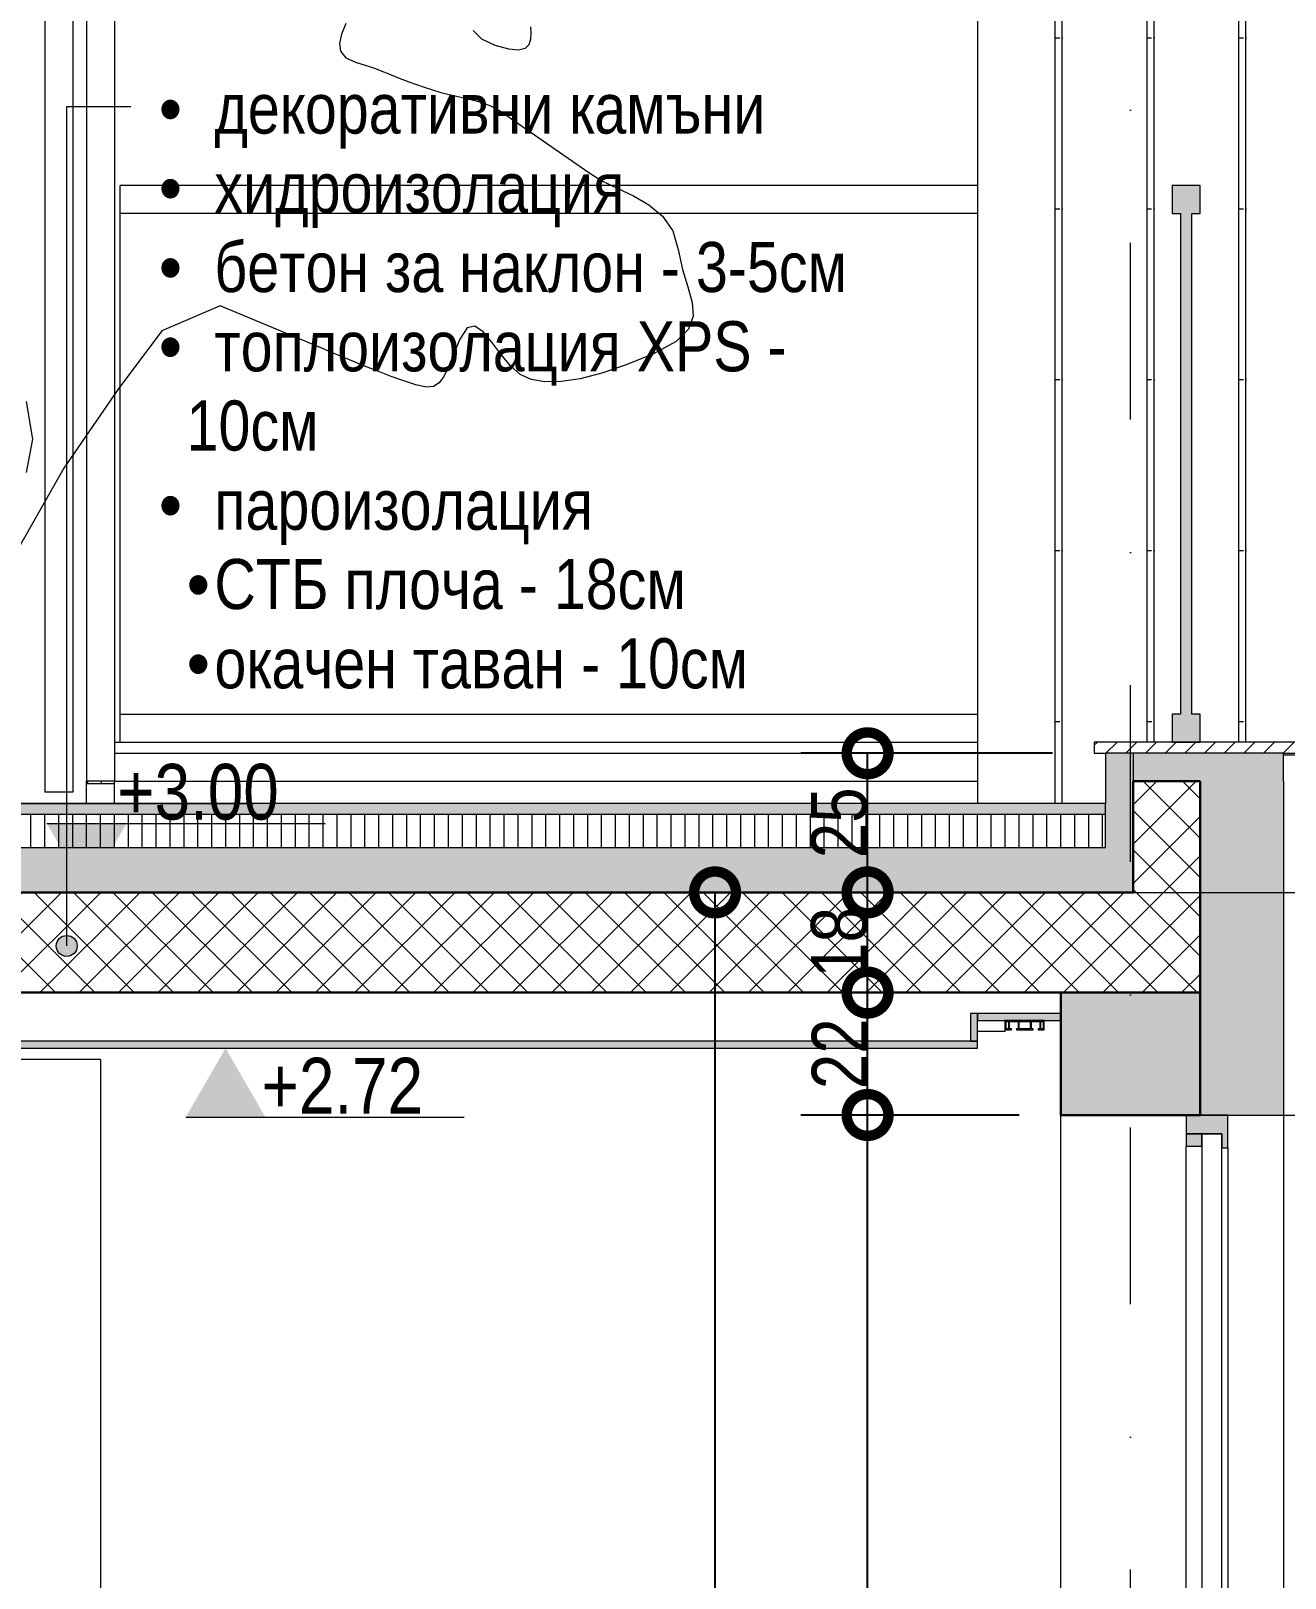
# Model space of a CAD drawing. Header units: centimetres. Extents: x 0 to 25250, y 0 to 2250.
# Drawn here: x 19073.3 to 19298.6, y 1567.2 to 1845.2 of the extents above; entities that cross this region are included whole.
import ezdxf

# ---------------------------------------------------------------- set-up
doc = ezdxf.new("R2010")
doc.units = ezdxf.units.CM
doc.linetypes.add('23-View-1$0$Dash', pattern=[31.75, 15.875, -15.875])
doc.linetypes.add('23-View-1$0$Dash dot', pattern=[79.375, 31.75, -23.8125, 0, -23.8125])
for name, color, linetype, lineweight in [('A-ANNO-DIMS', 7, 'Continuous', 9), ('A-ANNO-NOTE', 7, 'Continuous', 9), ('A-CLNG', 7, 'Continuous', 15), ('A-CLNG-PATT', 7, 'Continuous', 15), ('A-DETL', 7, 'Continuous', 9), ('A-DETL-GENF', 7, 'Continuous', 9), ('A-DETL-MBND', 7, 'Continuous', 9), ('A-FLOR', 7, 'Continuous', 9), ('A-FLOR-FNSH', 7, 'Continuous', 9), ('A-FLOR-HRAL', 7, 'Continuous', 9), ('A-FLOR-LEVL', 7, 'Continuous', 9), ('A-FLOR-MCUT', 7, 'Continuous', 9), ('A-FLOR-PATT', 7, 'Continuous', 9), ('A-GENM', 7, 'Continuous', 9), ('A-GLAZ', 7, 'Continuous', 5), ('A-GLAZ-CWMG', 7, 'Continuous', 9), ('A-WALL', 7, 'Continuous', 9), ('A-WALL-IDEN', 7, 'Continuous', 9), ('A-WALL-PATT', 7, 'Continuous', 9), ('E-ELEC-EQPM', 7, 'Continuous', 9), ('E-LITE-EQPM', 7, 'Continuous', 9), ('G-ANNO-DIMS', 7, 'Continuous', 9), ('G-ANNO-TEXT', 7, 'Continuous', 9), ('L-PLNT', 7, 'Continuous', 15), ('P-PIPE', 7, 'Continuous', 9), ('S-BEAM', 7, 'Continuous', 9), ('S-GRID', 7, 'Continuous', 9)]:
    doc.layers.add(name, color=color, linetype=linetype, lineweight=lineweight)
doc.styles.add('23-View-1$0$Arial Narrow_1', font='ARIALN.TTF', dxfattribs={"height": 10})
doc.styles.add('23-View-1$0$Arial Narrow_2', font='ARIALN.TTF', dxfattribs={"height": 9})
doc.dimstyles.new('23-View-1$0$TEC_DIM', dxfattribs={"dimscale": 30.48, "dimtxt": 10.23431, "dimasz": 0.492126, "dimexe": 0.393701, "dimexo": 0.246063, "dimgap": 0, "dimtad": 1, "dimdec": 0, "dimzin": 0, "dimdsep": 46, "dimtxsty": '23-View-1$0$Arial Narrow_1', "dimblk1": '23-View-1$0$_DotSmall', "dimblk2": '23-View-1$0$_DotSmall', "dimsah": 1, "dimcen": 0.09, "dimazin": 0, "dimtfac": 1, "dimtdec": 4, "dimtix": 1, "dimtmove": 0, "dimatfit": 3, "dimfxl": 1, "dimtvp": 1, "dimtolj": 1, "dimtzin": 0, "dimarcsym": 2})
pattern_1 = [(45, (18835.914, 1723.288), (-3.535534, 3.535534), []), (135, (18835.914, 1723.288), (-3.535534, -3.535534), [])]

# ---------------------------------------------------------------- blocks, each defined once
blk = doc.blocks.new('Railing - Railing-1761564-Б-Б')
at = {"layer": 'A-FLOR-HRAL', "true_color": 0xc0c0c0}
blk.add_hatch(color=9, dxfattribs=at).paths.add_polyline_path([(-221.59, 327), (-221.59, 332), (-223.09, 332), (-223.09, 422), (-221.59, 422), (-221.59, 427), (-226.59, 427), (-226.59, 422), (-225.09, 422), (-225.09, 332), (-226.59, 332), (-226.59, 327), (-222.96, 327)])
at = {"layer": 'A-FLOR-HRAL'}
for p, q in [((-221.59, 427), (-226.59, 427)), ((-226.59, 427), (-226.59, 422)), ((-221.59, 422), (-221.59, 427)), ((-226.59, 422), (-225.09, 422)), ((-225.09, 422), (-225.09, 332)), ((-223.09, 332), (-223.09, 422)), ((-223.09, 422), (-221.59, 422)), ((-225.09, 332), (-226.59, 332)), ((-226.59, 332), (-226.59, 327)), ((-221.59, 332), (-223.09, 332)), ((-221.59, 327), (-221.59, 332)), ((-226.59, 327), (-221.59, 327))]:
    blk.add_line(p, q, dxfattribs=at)
blk = doc.blocks.new('Railing - Railing-1762037-Б-Б')
at = {"layer": 'A-FLOR-HRAL', "color": 252, "true_color": 0x838383}
for p, q in [((-415.59, 422), (-415.59, 427)), ((-329.4, 427), (-415.59, 427)), ((-327.23, 427), (-329.34, 427)), ((-318.71, 422), (-415.59, 422)), ((-415.59, 390.9), (-415.59, 422))]:
    blk.add_line(p, q, dxfattribs=at)
at = {"layer": 'A-FLOR-HRAL'}
for p, q in [((-261.59, 427), (-327.23, 427)), ((-261.59, 422), (-318.71, 422)), ((-415.59, 332), (-415.59, 390.9)), ((-415.59, 327), (-415.59, 332)), ((-415.59, 332), (-261.59, 332))]:
    blk.add_line(p, q, dxfattribs=at)
blk = doc.blocks.new('Rectangular Mullion - TEC_LAMEL-2372253-Б-Б')
at = {"layer": 'A-GLAZ-CWMG', "color": 254, "true_color": 0xd5d5d5}
for p, q in [((-424.09, 551.47), (-424.09, 378.52)), ((-429.09, 540.26), (-429.09, 370.19))]:
    blk.add_line(p, q, dxfattribs=at)
at = {"layer": 'A-GLAZ-CWMG', "color": 253, "true_color": 0xaaaaaa}
for p, q in [((-424.09, 378.52), (-424.09, 318)), ((-429.09, 370.19), (-429.09, 318)), ((-424.09, 318), (-429.09, 318))]:
    blk.add_line(p, q, dxfattribs=at)
blk = doc.blocks.new('Planting_RPC_Tree_Deciduous - Blue_Berry_Elder-4_5_Meters-1824323-Б-Б')
at = {"layer": 'L-PLNT', "color": 253, "true_color": 0xaaaaaa}
for p, q in [((-375.05, 456.14), (-375.81, 454.25)), ((-375.81, 454.25), (-376.16, 452.57)), ((-350.59, 453.35), (-352.16, 454.88)), ((-348.22, 452.17), (-350.59, 453.35)), ((-341.87, 453.24), (-342.17, 452.32)), ((-341.8, 454.34), (-341.87, 453.24)), ((-341.86, 455.53), (-341.8, 454.34)), ((-376.16, 452.57), (-375.96, 451.14)), ((-375.96, 451.14), (-375.05, 449.99)), ((-345.74, 451.5), (-348.22, 452.17)), ((-343.99, 451.36), (-345.74, 451.5)), ((-342.84, 451.66), (-343.99, 451.36)), ((-342.17, 452.32), (-342.84, 451.66)), ((-375.05, 449.99), (-373.29, 449.17)), ((-373.29, 449.17), (-371.35, 448.59)), ((-371.35, 448.59), (-369.86, 448.09)), ((-369.86, 448.09), (-368.59, 447.6)), ((-368.59, 447.6), (-367.29, 447.08)), ((-367.29, 447.08), (-365.75, 446.46)), ((-365.75, 446.46), (-363.71, 445.68)), ((-363.71, 445.68), (-360.94, 444.68)), ((-360.94, 444.68), (-357.99, 443.76)), ((-357.99, 443.76), (-355.46, 443.14)), ((-355.46, 443.14), (-353.24, 442.64)), ((-353.24, 442.64), (-351.19, 442.11)), ((-351.19, 442.11), (-349.19, 441.39)), ((-349.19, 441.39), (-347.12, 440.31)), ((-347.12, 440.31), (-344.86, 438.7)), ((-344.86, 438.7), (-331.39, 429.35)), ((-331.39, 429.35), (-329.03, 427.87)), ((-329.03, 427.87), (-326.27, 426.54)), ((-326.27, 426.54), (-323.37, 425.15)), ((-323.37, 425.15), (-320.58, 423.54)), ((-320.58, 423.54), (-318.13, 421.52)), ((-318.13, 421.52), (-316.29, 418.9)), ((-316.29, 418.9), (-315.31, 415.51)), ((-315.31, 415.51), (-314.57, 411.92)), ((-314.57, 411.92), (-313.61, 408.79)), ((-313.61, 408.79), (-312.83, 406.02)), ((-312.83, 406.02), (-312.65, 403.53)), ((-397.6, 405.41), (-408.08, 400.92)), ((-379.65, 397.92), (-397.6, 405.41)), ((-312.65, 403.53), (-313.47, 401.23)), ((-408.08, 400.92), (-415.93, 390.44)), ((-353.26, 401.44), (-354.58, 399.42)), ((-351.84, 401.73), (-353.26, 401.44)), ((-350.35, 400.73), (-351.84, 401.73)), ((-348.79, 398.9), (-350.35, 400.73)), ((-313.47, 401.23), (-315.72, 399.02)), ((-377.01, 396.8), (-379.65, 397.92)), ((-354.58, 399.42), (-355.71, 396.65)), ((-347.16, 396.71), (-348.79, 398.9)), ((-315.72, 399.02), (-319.79, 396.8)), ((-374.39, 395.71), (-377.01, 396.8)), ((-371.81, 394.65), (-374.39, 395.71)), ((-355.71, 396.65), (-356.6, 394.42)), ((-345.47, 394.61), (-347.16, 396.71)), ((-324.67, 394.81), (-329.06, 393.31)), ((-319.79, 396.8), (-324.67, 394.81)), ((-369.31, 393.64), (-371.81, 394.65)), ((-366.9, 392.72), (-369.31, 393.64)), ((-364.6, 391.9), (-366.9, 392.72)), ((-357.4, 392.73), (-358.25, 391.56)), ((-356.6, 394.42), (-357.4, 392.73)), ((-343.74, 393.06), (-345.47, 394.61)), ((-341.74, 392.17), (-343.74, 393.06)), ((-339.28, 391.74), (-341.74, 392.17)), ((-332.95, 392.31), (-336.35, 391.78)), ((-329.06, 393.31), (-332.95, 392.31)), ((-415.93, 390.44), (-425.66, 376.23)), ((-362.44, 391.19), (-364.6, 391.9)), ((-360.63, 390.8), (-362.44, 391.19)), ((-359.28, 390.92), (-360.63, 390.8)), ((-358.25, 391.56), (-359.28, 390.92)), ((-336.35, 391.78), (-339.28, 391.74)), ((-431.27, 381.46), (-432.39, 388.2)), ((-432.39, 375.48), (-431.27, 381.46)), ((-425.66, 376.23), (-435.01, 359.77)), ((-439.09, 316), (-426.15, 316)), ((-426.15, 316), (-414.26, 316)), ((-414.26, 316), (-403.78, 316)), ((-403.78, 316), (-395.03, 316)), ((-395.03, 316), (-391.51, 316))]:
    blk.add_line(p, q, dxfattribs=at)
blk = doc.blocks.new('SINGLE - F - 145x252-2508675-Б-Б')
at = {"layer": 'A-GLAZ', "true_color": 0xc0c0c0}
h = blk.add_hatch(color=9, dxfattribs=at)
h.paths.add_polyline_path([(-224.09, 8), (-216.59, 8), (-216.59, 13.9), (-217.69, 13.9), (-217.69, 11.4), (-224.09, 11.4)])
h.paths.add_polyline_path([(-217.69, 254.1), (-216.59, 254.1), (-216.59, 260), (-224.09, 260), (-224.09, 256.6), (-217.69, 256.6)])
h = blk.add_hatch(color=9, dxfattribs=at)
h.paths.add_polyline_path([(-224.09, 11.4), (-221.29, 11.4), (-221.29, 13.6), (-224.09, 13.6)])
h.paths.add_polyline_path([(-221.29, 254.4), (-221.29, 256.6), (-224.09, 256.6), (-224.09, 254.4)])
at = {"layer": 'A-GLAZ'}
for p, q in [((-224.09, 260), (-224.09, 256.6)), ((-216.59, 260), (-224.09, 260)), ((-216.59, 254.1), (-216.59, 260)), ((-224.09, 256.6), (-224.09, 254.4)), ((-221.29, 256.6), (-224.09, 256.6)), ((-224.09, 256.6), (-217.69, 256.6)), ((-217.69, 256.6), (-221.29, 256.6)), ((-221.29, 256.6), (-221.29, 11.4)), ((-221.29, 254.4), (-221.29, 256.6)), ((-217.69, 11.4), (-217.69, 256.6)), ((-217.69, 256.6), (-217.69, 254.1)), ((-224.09, 254.4), (-221.29, 254.4)), ((-224.09, 13.6), (-224.09, 254.4)), ((-217.69, 254.1), (-216.59, 254.1)), ((-216.59, 254.1), (-216.59, 13.9)), ((-224.09, 13.6), (-224.09, 11.4)), ((-221.29, 13.6), (-224.09, 13.6)), ((-224.09, 11.4), (-221.29, 11.4)), ((-224.09, 11.4), (-224.09, 8)), ((-217.69, 11.4), (-224.09, 11.4)), ((-221.29, 11.4), (-221.29, 13.6)), ((-221.29, 11.4), (-217.69, 11.4)), ((-216.59, 13.9), (-217.69, 13.9)), ((-217.69, 13.9), (-217.69, 11.4)), ((-216.59, 8), (-216.59, 13.9)), ((-224.09, 8), (-216.59, 8))]:
    blk.add_line(p, q, dxfattribs=at)
blk = doc.blocks.new('Fireplace - Type 1-2346596-Б-Б')
at = {"layer": 'E-ELEC-EQPM', "color": 254, "true_color": 0xcccccc}
for p, q in [((-549.09, 270), (-549.09, 91.71)), ((-419.09, 270), (-549.09, 270)), ((-419.09, 270), (-419.09, 91.71)), ((-419.09, 91.71), (-549.09, 91.71)), ((-549.09, 91.68), (-419.09, 91.68)), ((-549.09, 89.72), (-549.09, 91.68)), ((-419.09, 89.72), (-549.09, 89.72)), ((-534.62, 89.72), (-534.62, 77.49)), ((-534.62, 89.72), (-534.62, 77.49)), ((-534.57, 89.72), (-534.57, 77.48)), ((-534.55, 89.72), (-534.55, 77.48)), ((-534.55, 89.72), (-534.55, 77.48)), ((-534.54, 77.48), (-534.54, 89.68)), ((-534.54, 89.68), (-534.54, 89.02)), ((-534.54, 89.02), (-534.54, 89.68)), ((-534.54, 77.48), (-534.54, 89.02)), ((-534.54, 89.02), (-534.49, 89.02)), ((-534.49, 89.02), (-534.54, 89.02)), ((-534.52, 77.48), (-534.52, 89.72)), ((-534.52, 77.48), (-534.52, 89.72)), ((-534.49, 89.67), (-534.48, 89.71)), ((-534.48, 89.71), (-534.49, 89.67)), ((-534.49, 77.48), (-534.49, 89.67)), ((-534.49, 89.02), (-534.49, 89.67)), ((-534.49, 89.67), (-534.49, 89.02)), ((-534.49, 77.48), (-534.49, 89.02)), ((-534.48, 89.71), (-534.44, 89.73)), ((-534.44, 89.73), (-534.48, 89.71)), ((-534.48, 77.47), (-534.48, 89.71)), ((-534.45, 89.72), (-534.45, 77.47)), ((-534.45, 89.72), (-534.45, 77.47)), ((-534.45, 77.47), (-534.45, 89.72)), ((-534.44, 77.47), (-534.44, 89.72)), ((-534.12, 77.44), (-534.12, 89.72)), ((-534.1, 89.72), (-534.1, 89.12)), ((-534.1, 89.12), (-534.1, 89.72)), ((-434.44, 89.12), (-534.1, 89.12)), ((-434.44, 89.12), (-534.1, 89.12)), ((-534.04, 77.43), (-534.05, 89.72)), ((-534.05, 89.72), (-534.04, 77.43)), ((-434.94, 75.97), (-434.94, 89.72)), ((-434.58, 89.72), (-434.58, 76.02)), ((-434.58, 76.02), (-434.58, 89.72)), ((-434.54, 76.03), (-434.54, 89.72)), ((-434.51, 76.03), (-434.51, 89.72)), ((-434.51, 89.72), (-434.51, 76.03)), ((-434.44, 89.72), (-434.44, 89.12)), ((-434.44, 89.12), (-434.44, 89.72)), ((-434.19, 89.73), (-434.15, 89.71)), ((-434.15, 89.71), (-434.19, 89.73)), ((-434.19, 89.72), (-434.19, 76.08)), ((-434.18, 76.08), (-434.18, 89.72)), ((-434.18, 76.08), (-434.18, 89.72)), ((-434.18, 89.72), (-434.18, 76.08)), ((-434.15, 89.71), (-434.15, 76.08)), ((-434.15, 89.71), (-434.14, 89.67)), ((-434.14, 89.67), (-434.15, 89.71)), ((-434.14, 89.67), (-434.14, 76.09)), ((-434.14, 89.67), (-434.14, 89.02)), ((-434.14, 89.02), (-434.14, 89.67)), ((-434.14, 89.02), (-434.14, 76.09)), ((-434.14, 89.02), (-434.09, 89.02)), ((-434.09, 89.02), (-434.14, 89.02)), ((-434.11, 89.72), (-434.11, 76.09)), ((-434.11, 89.72), (-434.11, 76.09)), ((-434.09, 89.68), (-434.09, 76.09)), ((-434.09, 89.02), (-434.09, 89.68)), ((-434.09, 89.68), (-434.09, 89.02)), ((-434.09, 89.02), (-434.09, 76.09)), ((-434.08, 76.09), (-434.08, 89.72)), ((-434.08, 76.09), (-434.08, 89.72)), ((-434.06, 76.1), (-434.06, 89.72)), ((-434.01, 76.1), (-434.01, 89.72)), ((-434.01, 76.1), (-434.01, 89.72)), ((-419.09, 89.72), (-419.09, 91.68)), ((-497.67, 54.19), (-497.67, 54.99)), ((-497.67, 54.99), (-477.67, 54.99)), ((-497.67, 54.99), (-497.67, 54.49)), ((-496.17, 54.99), (-497.67, 54.99)), ((-497.67, 54.99), (-497.67, 54.99)), ((-497.67, 54.49), (-497.67, 54.19)), ((-477.67, 54.49), (-497.67, 54.49)), ((-497.67, 54.49), (-496.17, 54.49)), ((-497.67, 54.49), (-497.67, 54.49)), ((-497.67, 52.19), (-497.67, 54.19)), ((-497.67, 54.19), (-477.67, 54.19)), ((-497.67, 54.19), (-477.67, 54.19)), ((-497.67, 52.19), (-497.67, 54.19)), ((-496.97, 54.99), (-496.17, 54.99)), ((-496.97, 54.49), (-496.97, 54.99)), ((-496.97, 54.99), (-478.37, 54.99)), ((-496.97, 54.99), (-496.97, 54.99)), ((-496.97, 54.49), (-496.97, 54.99)), ((-496.17, 54.49), (-496.97, 54.49)), ((-496.97, 54.49), (-496.97, 54.49)), ((-478.37, 54.49), (-496.97, 54.49)), ((-479.17, 54.99), (-496.17, 54.99)), ((-496.17, 54.99), (-496.17, 54.49)), ((-496.17, 54.99), (-496.17, 54.49)), ((-496.17, 54.99), (-479.17, 54.99)), ((-496.17, 54.49), (-479.17, 54.49)), ((-479.17, 54.49), (-496.17, 54.49)), ((-479.17, 54.99), (-479.17, 54.49)), ((-477.67, 54.99), (-479.17, 54.99)), ((-479.17, 54.99), (-478.37, 54.99)), ((-479.17, 54.49), (-479.17, 54.99)), ((-479.17, 54.49), (-477.67, 54.49)), ((-478.37, 54.49), (-479.17, 54.49)), ((-478.37, 54.99), (-478.37, 54.49)), ((-478.37, 54.99), (-478.37, 54.99)), ((-478.37, 54.99), (-478.37, 54.49)), ((-478.37, 54.49), (-478.37, 54.49)), ((-477.67, 54.49), (-477.67, 54.99)), ((-477.67, 54.99), (-477.67, 54.99)), ((-477.67, 54.19), (-477.67, 54.99)), ((-477.67, 54.49), (-477.67, 54.49)), ((-477.67, 54.49), (-477.67, 54.19)), ((-477.67, 52.19), (-477.67, 54.19)), ((-477.67, 54.19), (-477.67, 52.19)), ((-509.22, 51.36), (-477.59, 51.36)), ((-509.22, 51.35), (-477.59, 51.35)), ((-509.22, 51.26), (-477.59, 51.26)), ((-509.22, 51.24), (-477.59, 51.24)), ((-477.59, 51.94), (-509.18, 51.94)), ((-509.18, 51.94), (-477.59, 51.94)), ((-477.67, 52.19), (-497.67, 52.19)), ((-497.67, 52.19), (-497.67, 51.38)), ((-497.67, 51.88), (-497.67, 52.19)), ((-497.67, 52.19), (-477.67, 52.19)), ((-497.67, 51.88), (-477.67, 51.88)), ((-477.67, 51.38), (-497.67, 51.38)), ((-477.67, 51.88), (-477.67, 52.19)), ((-477.67, 52.19), (-477.67, 51.38)), ((-448.19, 51.94), (-469.59, 51.94)), ((-469.59, 51.94), (-448.19, 51.94)), ((-469.59, 51.36), (-448.15, 51.36)), ((-469.59, 51.35), (-448.15, 51.35)), ((-469.59, 51.26), (-448.15, 51.26)), ((-469.59, 51.24), (-448.15, 51.24)), ((-477.59, 50), (-509.3, 50)), ((-509.3, 50), (-477.59, 50)), ((-448.07, 50), (-469.59, 50)), ((-469.59, 50), (-448.07, 50)), ((-419.09, 8), (-419.09, 16))]:
    blk.add_line(p, q, dxfattribs=at)
at = {"layer": 'E-ELEC-EQPM', "color": 254, "true_color": 0xcccccc, "flags": 128}
for points in [[(-534.54, 89.68), (-534.54, 89.7), (-534.53, 89.72)], [(-534.54, 89.02), (-534.54, 89.19), (-534.54, 89.35), (-534.54, 89.52), (-534.54, 89.68)], [(-534.49, 89.02), (-534.5, 89.02), (-534.52, 89.02), (-534.53, 89.02), (-534.54, 89.02)], [(-534.48, 89.71), (-534.48, 89.7), (-534.49, 89.69), (-534.49, 89.68), (-534.49, 89.67)], [(-534.49, 89.67), (-534.49, 89.51), (-534.49, 89.35), (-534.49, 89.19), (-534.49, 89.02)], [(-534.45, 89.72), (-534.46, 89.72), (-534.47, 89.72), (-534.48, 89.71)], [(-434.15, 89.71), (-434.16, 89.72), (-434.17, 89.72), (-434.18, 89.72)], [(-434.14, 89.67), (-434.14, 89.68), (-434.14, 89.69), (-434.15, 89.7), (-434.15, 89.71)], [(-434.14, 89.02), (-434.14, 89.19), (-434.14, 89.35), (-434.14, 89.51), (-434.14, 89.67)], [(-434.09, 89.02), (-434.1, 89.02), (-434.11, 89.02), (-434.12, 89.02), (-434.14, 89.02)], [(-434.1, 89.72), (-434.09, 89.7), (-434.09, 89.68)], [(-434.09, 89.68), (-434.09, 89.52), (-434.09, 89.35), (-434.09, 89.19), (-434.09, 89.02)]]:
    blk.add_lwpolyline(points, dxfattribs=at)
blk = doc.blocks.new('Rectangular Mullion - TEC_LAMEL-2378679-Б-Б')
at = {"layer": 'A-GLAZ-CWMG', "color": 254, "true_color": 0xd5d5d5}
for p, q in [((-416.59, 549.27), (-416.59, 389.49)), ((-421.59, 540.26), (-421.59, 382.18))]:
    blk.add_line(p, q, dxfattribs=at)
at = {"layer": 'A-GLAZ-CWMG', "color": 253, "true_color": 0xaaaaaa}
for p, q in [((-416.59, 389.49), (-416.59, 320)), ((-421.59, 382.18), (-421.59, 320)), ((-416.59, 320), (-421.59, 320))]:
    blk.add_line(p, q, dxfattribs=at)
blk = doc.blocks.new('Entwässerungsrinne Fahrweg - 330-2441895-Б-Б')
at = {"layer": 'P-PIPE'}
h = blk.add_hatch(dxfattribs=at)
h.set_pattern_fill('FP1_2', color=256, style=0, pattern_type=2)
h.set_pattern_definition([(90, (-668.992, 332.896), (-2.5, 2e-16), [])])
h.paths.add_polyline_path([(-421.59, 319.5), (-416.59, 319.5), (-416.59, 320), (-421.59, 320)])
blk.add_line((-416.59, 319.5), (-421.59, 319.5), dxfattribs=at)
blk = doc.blocks.new('Spot Elevations - ELEVATION_PROJECT-150941-Б-Б')
at = {"layer": 'A-ANNO-NOTE'}
blk.add_hatch(color=256, dxfattribs=at).paths.add_polyline_path([(-428.74, 312.39), (-414.43, 312.39), (-421.59, 300)])
blk.add_line((-428.74, 312.39), (-378.74, 312.39), dxfattribs=at)
blk = doc.blocks.new('Spot Elevations - ELEVATION_PROJECT-V37-Б-Б')
at = {"layer": 'A-ANNO-NOTE'}
blk.add_hatch(color=256, dxfattribs=at).paths.add_polyline_path([(-403.79, 259.61), (-389.48, 259.61), (-396.63, 272)])
blk.add_line((-403.79, 259.61), (-353.79, 259.61), dxfattribs=at)
blk = doc.blocks.new('23-View-1$0$_DotSmall')
at = {"color": 0, "linetype": 'ByBlock', "const_width": 0.5}
blk.add_lwpolyline([(-0.0625, 0, 1), (0.0625, 0, 1)], format="xyb", close=True, dxfattribs=at)
blk = doc.blocks.new('*D3241')
at = {"layer": 'A-ANNO-DIMS', "color": 0, "lineweight": -2, "transparency": 16777216}
for p, q in [((19250.82, 1650.39), (19211.6, 1650.39)), ((19223.6, 1398.39), (19223.6, 1650.39)), ((19228.45, 1398.39), (19235.6, 1398.39))]:
    blk.add_line(p, q, dxfattribs=at)
at = {"layer": 'A-ANNO-DIMS', "color": 0, "lineweight": -2, "transparency": 16777216, "xscale": 15, "yscale": 15, "zscale": 15}
for p, rotation in [((19223.6, 1650.39), 90), ((19223.6, 1398.39), 270)]:
    blk.add_blockref('23-View-1$0$_DotSmall', p, dxfattribs=dict(at, rotation=rotation))
at = {"layer": 'A-ANNO-DIMS', "color": 0, "transparency": 16777216, "insert": (19218.5, 1524.39), "char_height": 10, "width": 22.8079, "attachment_point": 5, "rotation": 90, "style": '23-View-1$0$Arial Narrow_1'}
blk.add_mtext('\\A1;252', dxfattribs=at)
blk = doc.blocks.new('*D3242')
at = {"layer": 'A-ANNO-DIMS', "color": 0, "lineweight": -2, "transparency": 16777216}
for p, q in [((19223.6, 1650.39), (19223.6, 1672.39)), ((19228.45, 1672.39), (19235.6, 1672.39)), ((19250.82, 1650.39), (19211.6, 1650.39))]:
    blk.add_line(p, q, dxfattribs=at)
at = {"layer": 'A-ANNO-DIMS', "color": 0, "lineweight": -2, "transparency": 16777216, "xscale": 15, "yscale": 15, "zscale": 15}
for p, rotation in [((19223.6, 1672.39), 90), ((19223.6, 1650.39), 270)]:
    blk.add_blockref('23-View-1$0$_DotSmall', p, dxfattribs=dict(at, rotation=rotation))
at = {"layer": 'A-ANNO-DIMS', "color": 0, "transparency": 16777216, "insert": (19218.58, 1661.39), "char_height": 10, "width": 15.2053, "attachment_point": 5, "rotation": 90, "style": '23-View-1$0$Arial Narrow_1'}
blk.add_mtext('\\A1;22', dxfattribs=at)
blk = doc.blocks.new('*D3243')
at = {"layer": 'A-ANNO-DIMS', "color": 0, "lineweight": -2, "transparency": 16777216}
for p, q in [((19223.6, 1672.39), (19223.6, 1690.39)), ((19228.45, 1690.39), (19235.6, 1690.39)), ((19228.45, 1672.39), (19235.6, 1672.39))]:
    blk.add_line(p, q, dxfattribs=at)
at = {"layer": 'A-ANNO-DIMS', "color": 0, "lineweight": -2, "transparency": 16777216, "xscale": 15, "yscale": 15, "zscale": 15}
for p, rotation in [((19223.6, 1690.39), 90), ((19223.6, 1672.39), 270)]:
    blk.add_blockref('23-View-1$0$_DotSmall', p, dxfattribs=dict(at, rotation=rotation))
at = {"layer": 'A-ANNO-DIMS', "color": 0, "transparency": 16777216, "insert": (19218.5, 1681.39), "char_height": 10, "width": 15.2053, "attachment_point": 5, "rotation": 90, "style": '23-View-1$0$Arial Narrow_1'}
blk.add_mtext('\\A1;18', dxfattribs=at)
blk = doc.blocks.new('*D3244')
at = {"layer": 'A-ANNO-DIMS', "color": 0, "lineweight": -2, "transparency": 16777216}
for p, q in [((19256.82, 1715.39), (19211.6, 1715.39)), ((19223.6, 1690.39), (19223.6, 1715.39)), ((19228.45, 1690.39), (19235.6, 1690.39))]:
    blk.add_line(p, q, dxfattribs=at)
at = {"layer": 'A-ANNO-DIMS', "color": 0, "lineweight": -2, "transparency": 16777216, "xscale": 15, "yscale": 15, "zscale": 15}
for p, rotation in [((19223.6, 1715.39), 90), ((19223.6, 1690.39), 270)]:
    blk.add_blockref('23-View-1$0$_DotSmall', p, dxfattribs=dict(at, rotation=rotation))
at = {"layer": 'A-ANNO-DIMS', "color": 0, "transparency": 16777216, "insert": (19218.5, 1702.89), "char_height": 10, "width": 15.2053, "attachment_point": 5, "rotation": 90, "style": '23-View-1$0$Arial Narrow_1'}
blk.add_mtext('\\A1;25', dxfattribs=at)
blk = doc.blocks.new('*D3246')
at = {"layer": 'A-ANNO-DIMS', "color": 0, "lineweight": -2, "transparency": 16777216}
for p, q in [((19196.2, 1390.39), (19196.2, 1690.39)), ((19201.05, 1690.39), (19208.2, 1690.39)), ((19201.05, 1390.39), (19208.2, 1390.39))]:
    blk.add_line(p, q, dxfattribs=at)
at = {"layer": 'A-ANNO-DIMS', "color": 0, "lineweight": -2, "transparency": 16777216, "xscale": 15, "yscale": 15, "zscale": 15}
for p, rotation in [((19196.2, 1690.39), 90), ((19196.2, 1390.39), 270)]:
    blk.add_blockref('23-View-1$0$_DotSmall', p, dxfattribs=dict(at, rotation=rotation))
at = {"layer": 'A-ANNO-DIMS', "color": 0, "transparency": 16777216, "insert": (19191.1, 1540.39), "char_height": 10, "width": 22.8079, "attachment_point": 5, "rotation": 90, "style": '23-View-1$0$Arial Narrow_1'}
blk.add_mtext('\\A1;300', dxfattribs=at)
blk = doc.blocks.new('LED STRIP PHOTO_0010 - LED-1642218-Б-Б')
at = {"layer": 'E-LITE-EQPM', "lineweight": 5}
for p, q in [((-261.59, 277), (-256.59, 277)), ((-261.59, 275), (-261.59, 277)), ((-256.59, 275), (-256.59, 277)), ((-256.59, 275), (-261.59, 275))]:
    blk.add_line(p, q, dxfattribs=at)
blk = doc.blocks.new('CURTAIN RAIL - CURTAIN RAIL-1696172-Б-Б')
at = {"layer": 'A-GENM', "lineweight": 5}
for p, q in [((-249.59, 277), (-256.59, 277)), ((-256.59, 275.3), (-255.49, 275.3)), ((-256.39, 276.8), (-255.99, 276.8)), ((-256.39, 275.5), (-256.39, 276.8)), ((-255.99, 275.5), (-256.39, 275.5)), ((-255.99, 276.8), (-255.99, 275.5)), ((-255.79, 275.5), (-255.79, 276.8)), ((-255.79, 276.8), (-254.29, 276.8)), ((-255.49, 275.5), (-255.79, 275.5)), ((-255.49, 275.3), (-255.49, 275.5)), ((-254.29, 275.5), (-254.59, 275.5)), ((-254.59, 275.5), (-254.59, 275.3)), ((-254.59, 275.3), (-251.59, 275.3)), ((-254.29, 276.8), (-254.29, 275.5)), ((-254.09, 275.5), (-254.09, 276.8)), ((-254.09, 276.8), (-252.09, 276.8)), ((-252.09, 275.5), (-254.09, 275.5)), ((-252.09, 276.8), (-252.09, 275.5)), ((-251.89, 275.5), (-251.89, 276.8)), ((-251.89, 276.8), (-250.39, 276.8)), ((-251.59, 275.5), (-251.89, 275.5)), ((-251.59, 275.3), (-251.59, 275.5)), ((-250.39, 275.5), (-250.69, 275.5)), ((-250.69, 275.5), (-250.69, 275.3)), ((-250.69, 275.3), (-249.59, 275.3)), ((-250.39, 276.8), (-250.39, 275.5)), ((-250.19, 276.8), (-249.79, 276.8)), ((-250.19, 275.5), (-250.19, 276.8)), ((-249.79, 275.5), (-250.19, 275.5)), ((-249.79, 276.8), (-249.79, 275.5)), ((-249.59, 275.3), (-249.59, 277))]:
    blk.add_line(p, q, dxfattribs=at)

msp = doc.modelspace()

# ---------------------------------------------------------------- hatches: boundary and pattern name
at = {"layer": 'A-CLNG-PATT', "true_color": 0xffff80}
msp.add_hatch(color=51, dxfattribs=at).paths.add_polyline_path([(19258.32, 1667.39), (19258.32, 1668.64), (19243.32, 1668.64), (19243.32, 1667.39), (19257.15, 1667.39)])
h = msp.add_hatch(color=51, dxfattribs=at)
h.paths.add_polyline_path([(18860.39, 1662.39), (19243.32, 1662.39), (19243.32, 1663.64), (18783.32, 1663.64), (18783.32, 1662.39), (18835.6, 1662.39)])
h.paths.add_polyline_path([(18565.96, 1662.39), (18758.32, 1662.39), (18758.32, 1663.64), (18565.96, 1663.64)])
at = {"layer": 'A-DETL-GENF', "true_color": 0xffff80}
msp.add_hatch(color=51, dxfattribs=at).paths.add_polyline_path([(19283.32, 1710.39), (19298.32, 1710.39), (19298.32, 1715.39), (19271.32, 1715.39), (19271.32, 1710.39), (19281.94, 1710.39)])
at = {"layer": 'A-FLOR-PATT', "lineweight": 5, "true_color": 0x787878}
msp.add_hatch(color=8, dxfattribs=at).paths.add_polyline_path([(19266.32, 1704.39), (19266.32, 1706.39), (18921.32, 1706.39), (18921.32, 1704.39), (19257.15, 1704.39)])
at = {"layer": 'A-FLOR-PATT', "true_color": 0xc0c0c0}
h = msp.add_hatch(dxfattribs=at)
h.set_pattern_fill('FP1_13', color=9, angle=-90, style=0, pattern_type=2)
h.set_pattern_definition([(270, (18790.819, 1706.392), (2.5, 2e-16), [])])
h.paths.add_polyline_path([(19266.32, 1698.39), (19266.32, 1704.39), (18921.32, 1704.39), (18921.32, 1698.39), (19257.15, 1698.39)])
at = {"layer": 'A-FLOR-PATT', "true_color": 0xffff80}
msp.add_hatch(color=51, dxfattribs=at).paths.add_polyline_path([(19009.18, 1690.39), (19266.32, 1690.39), (19266.32, 1698.39), (18901.32, 1698.39), (18901.32, 1690.39), (18959.58, 1690.39)])
at = {"layer": 'A-FLOR-PATT'}
h = msp.add_hatch(dxfattribs=at)
h.set_pattern_fill('FP1_1', color=256, style=0, pattern_type=2)
h.set_pattern_definition(pattern_1)
h.paths.add_polyline_path([(18565.96, 1672.39), (19283.32, 1672.39), (19283.32, 1690.39), (18565.96, 1690.39), (18565.96, 1677.7)])
at = {"layer": 'A-WALL-PATT', "true_color": 0x8b8b8b}
h = msp.add_hatch(dxfattribs=at)
h.set_pattern_fill('FP1_15', color=252, style=0, pattern_type=2)
h.set_pattern_definition([(0, (19257.256, 1690.392), (16.51, 30.709), [0.8382, -15.672]), (90, (19240.746, 1690.392), (-16.51, 30.709), [30.709, 0]), (90, (19242.016, 1690.392), (-16.51, 30.709), [30.709, 0])])
h.paths.add_polyline_path([(19306.74, 1690.39), (19328.32, 1690.39), (19328.32, 2120.98), (19243.32, 2120.98), (19243.32, 1706.39), (19266.32, 1706.39), (19266.32, 1715.39), (19264.32, 1715.39), (19264.32, 1717.39), (19278.32, 1717.39), (19278.32, 1722.39), (19279.82, 1722.39), (19279.82, 1812.39), (19278.32, 1812.39), (19278.32, 1817.39), (19283.32, 1817.39), (19283.32, 1812.39), (19281.82, 1812.39), (19281.82, 1722.39), (19283.32, 1722.39), (19283.32, 1717.39), (19300.32, 1717.39), (19300.32, 1715.39), (19298.32, 1715.39), (19298.32, 1690.39)])
at = {"layer": 'A-WALL-PATT', "true_color": 0x787878}
h = msp.add_hatch(dxfattribs=at)
h.set_pattern_fill('FP1_4', color=8, style=0, pattern_type=2)
h.set_pattern_definition([(45, (18835.914, 1723.288), (-1.767767, 1.767767), [])])
h.paths.add_polyline_path([(19300.32, 1715.39), (19300.32, 1717.39), (19264.32, 1717.39), (19264.32, 1715.39), (19298.32, 1715.39)])
at = {"layer": 'A-WALL-PATT', "true_color": 0xffff80}
for points in [[(19266.32, 1690.39), (19271.32, 1690.39), (19271.32, 1715.39), (19266.32, 1715.39), (19266.32, 1698.39)], [(19243.32, 1663.64), (19243.32, 1668.64), (19242.07, 1668.64), (19242.07, 1663.64)]]:
    msp.add_hatch(color=51, dxfattribs=at).paths.add_polyline_path(points)
at = {"layer": 'A-WALL-PATT', "lineweight": 5, "true_color": 0xffff80}
msp.add_hatch(color=51, dxfattribs=at).paths.add_polyline_path([(19298.32, 1690.39), (19298.32, 1710.39), (19283.32, 1710.39), (19283.32, 1690.39)])
h = msp.add_hatch(color=51, dxfattribs=at)
h.paths.add_polyline_path([(19288.32, 1380.39), (19288.32, 1398.39), (19283.32, 1398.39), (19283.32, 1380.39)])
h.paths.add_polyline_path([(19298.32, 1650.39), (19298.32, 1690.39), (19283.32, 1690.39), (19283.32, 1650.39)])
at = {"layer": 'A-WALL-PATT', "true_color": 0x8b8b8b}
h = msp.add_hatch(dxfattribs=at)
h.set_pattern_fill('FP1_14', color=252, style=0, pattern_type=2)
h.set_pattern_definition([(0, (19323.296, 1390.392), (16.51, 30.709), [0.8382, -15.672]), (90, (19306.786, 1390.392), (-16.51, 30.709), [30.709, 0]), (90, (19308.056, 1390.392), (-16.51, 30.709), [30.709, 0])])
h.paths.add_polyline_path([(19302.82, 1395.39), (19328.32, 1395.39), (19328.32, 1690.39), (19298.32, 1690.39), (19298.32, 1395.39)])
at = {"layer": 'A-WALL-PATT', "true_color": 0x808080}
msp.add_hatch(color=8, dxfattribs=at).paths.add_polyline_path([(19258.32, 1650.39), (19283.32, 1650.39), (19283.32, 1672.39), (19258.32, 1672.39)])
at = {"layer": 'G-ANNO-TEXT'}
h = msp.add_hatch(color=256, dxfattribs=at)
edge = h.paths.add_edge_path()
edge.add_arc((19079.74, 1680.77), 1.88, 0, 360)
at = {"layer": 'S-BEAM'}
h = msp.add_hatch(dxfattribs=at)
h.set_pattern_fill('FP1_1', color=256, style=0, pattern_type=2)
h.set_pattern_definition(pattern_1)
h.paths.add_polyline_path([(19283.32, 1690.39), (19283.32, 1710.39), (19271.32, 1710.39), (19271.32, 1690.39), (19281.94, 1690.39)])

# ---------------------------------------------------------------- linework, layer by layer
at = {"layer": 'A-CLNG', "lineweight": 5}
for p, q in [((19258.32, 1668.64), (19243.32, 1668.64)), ((19243.32, 1668.64), (19243.32, 1667.39)), ((19258.32, 1667.39), (19258.32, 1668.64)), ((19248.32, 1667.39), (19258.32, 1667.39)), ((19243.32, 1663.64), (18783.32, 1663.64)), ((19243.32, 1662.39), (19243.32, 1663.64)), ((18783.32, 1662.39), (19243.32, 1662.39))]:
    msp.add_line(p, q, dxfattribs=at)
at = {"layer": 'A-DETL', "color": 7, "lineweight": 30}
for p, q in [((19271.32, 1710.39), (19271.32, 1690.39)), ((19271.32, 1710.39), (19283.32, 1710.39)), ((19283.32, 1690.39), (19283.32, 1710.39)), ((19258.32, 1672.39), (19283.32, 1672.39))]:
    msp.add_line(p, q, dxfattribs=at)
at = {"layer": 'A-DETL-MBND'}
for p, q in [((19271.32, 1715.39), (19266.32, 1715.39)), ((19271.32, 1715.39), (19271.32, 1710.39)), ((19298.32, 1715.39), (19271.32, 1715.39)), ((19298.32, 1710.39), (19298.32, 1715.39))]:
    msp.add_line(p, q, dxfattribs=at)
at = {"layer": 'A-FLOR'}
for p, q in [((19088.32, 1710.39), (19243.32, 1710.39)), ((19088.32, 1706.39), (19088.32, 1710.39))]:
    msp.add_line(p, q, dxfattribs=at)
at = {"layer": 'A-FLOR-FNSH'}
msp.add_line((19266.32, 1706.39), (18921.32, 1706.39), dxfattribs=at)
at = {"layer": 'A-FLOR-FNSH', "lineweight": 30}
for p, q in [((19271.32, 1690.39), (18565.96, 1690.39)), ((18783.32, 1672.39), (19258.32, 1672.39))]:
    msp.add_line(p, q, dxfattribs=at)
at = {"layer": 'A-FLOR-LEVL', "linetype": '23-View-1$0$Dash'}
msp.add_line((18187.39, 1690.39), (19681.65, 1690.39), dxfattribs=at)
at = {"layer": 'A-FLOR-MCUT'}
for p, q in [((19266.32, 1704.39), (18921.32, 1704.39)), ((19266.32, 1698.39), (19266.32, 1706.39)), ((19266.32, 1698.39), (18916.32, 1698.39))]:
    msp.add_line(p, q, dxfattribs=at)
at = {"layer": 'A-WALL'}
for p, q in [((19243.32, 2080.16), (19243.32, 1706.39)), ((19088.32, 1717.39), (19243.32, 1717.39)), ((19088.32, 1715.39), (19243.32, 1715.39)), ((19300.32, 1717.39), (19264.32, 1717.39)), ((19264.32, 1717.39), (19264.32, 1715.39)), ((19264.32, 1715.39), (19266.32, 1715.39)), ((19266.32, 1715.39), (19266.32, 1706.39)), ((19298.32, 1715.39), (19300.32, 1715.39)), ((19083.32, 1706.39), (19083.32, 1710.39)), ((19271.32, 1690.39), (19271.32, 1710.39)), ((19283.32, 1710.39), (19283.32, 1690.39)), ((19298.32, 1710.39), (19298.32, 1395.39)), ((19258.32, 1398.39), (19258.32, 1650.39)), ((19283.32, 1650.39), (19298.32, 1650.39))]:
    msp.add_line(p, q, dxfattribs=at)
at = {"layer": 'A-WALL', "lineweight": 30}
for p, q in [((19283.32, 1690.39), (19283.32, 1650.39)), ((19258.32, 1672.39), (19258.32, 1650.39)), ((19258.32, 1650.39), (19283.32, 1650.39))]:
    msp.add_line(p, q, dxfattribs=at)
at = {"layer": 'A-WALL', "lineweight": 5}
for p, q in [((19242.07, 1668.64), (19242.07, 1663.64)), ((19243.32, 1668.64), (19242.07, 1668.64)), ((19243.32, 1667.39), (19243.32, 1668.64)), ((19243.32, 1663.64), (19243.32, 1665.39)), ((19242.07, 1663.64), (19243.32, 1663.64))]:
    msp.add_line(p, q, dxfattribs=at)
at = {"layer": 'A-WALL-IDEN'}
msp.add_line((19278.32, 1690.39), (19362.52, 1690.39), dxfattribs=at)
at = {"layer": 'G-ANNO-DIMS'}
for p, q in [((19298.32, 1715.13), (19391.54, 1715.13)), ((19298.32, 1650.39), (19394.21, 1650.39))]:
    msp.add_line(p, q, dxfattribs=at)
at = {"layer": 'G-ANNO-TEXT'}
for p, q in [((19079.74, 1831.59), (19091.27, 1831.59)), ((19079.74, 1680.77), (19079.74, 1831.59))]:
    msp.add_line(p, q, dxfattribs=at)
msp.add_circle((19079.74, 1680.77), 1.88, dxfattribs=at)
at = {"layer": 'S-GRID', "color": 1, "linetype": '23-View-1$0$Dash dot', "lineweight": 18, "true_color": 0xff0000}
msp.add_line((19270.82, 1298.52), (19270.82, 2040.16), dxfattribs=at)

# ---------------------------------------------------------------- block references
at = {"layer": 'A-ANNO-NOTE'}
for name in ['Spot Elevations - ELEVATION_PROJECT-150941-Б-Б', 'Spot Elevations - ELEVATION_PROJECT-V37-Б-Б']:
    msp.add_blockref(name, (19504.91, 1390.39), dxfattribs=at)
at = {"layer": 'A-FLOR-HRAL'}
for name in ['Railing - Railing-1762037-Б-Б', 'Railing - Railing-1761564-Б-Б']:
    msp.add_blockref(name, (19504.91, 1390.39), dxfattribs=at)
at = {"layer": 'A-GENM', "lineweight": 5}
msp.add_blockref('CURTAIN RAIL - CURTAIN RAIL-1696172-Б-Б', (19504.91, 1390.39), dxfattribs=at)
at = {"layer": 'A-GLAZ'}
msp.add_blockref('SINGLE - F - 145x252-2508675-Б-Б', (19504.91, 1390.39), dxfattribs=at)
at = {"layer": 'A-GLAZ-CWMG', "color": 253, "true_color": 0xaaaaaa}
for name in ['Rectangular Mullion - TEC_LAMEL-2372253-Б-Б', 'Rectangular Mullion - TEC_LAMEL-2378679-Б-Б']:
    msp.add_blockref(name, (19504.91, 1390.39), dxfattribs=at)
at = {"layer": 'E-ELEC-EQPM', "color": 254, "true_color": 0xcccccc}
msp.add_blockref('Fireplace - Type 1-2346596-Б-Б', (19504.91, 1390.39), dxfattribs=at)
at = {"layer": 'E-LITE-EQPM', "lineweight": 5}
msp.add_blockref('LED STRIP PHOTO_0010 - LED-1642218-Б-Б', (19504.91, 1390.39), dxfattribs=at)
at = {"layer": 'L-PLNT', "color": 253, "true_color": 0xaaaaaa}
msp.add_blockref('Planting_RPC_Tree_Deciduous - Blue_Berry_Elder-4_5_Meters-1824323-Б-Б', (19504.91, 1390.39), dxfattribs=at)
at = {"layer": 'P-PIPE'}
msp.add_blockref('Entwässerungsrinne Fahrweg - 330-2441895-Б-Б', (19504.91, 1390.39), dxfattribs=at)

# ---------------------------------------------------------------- texts
at = {"layer": 'G-ANNO-DIMS', "char_height": 10, "width": 34.7536, "attachment_point": 1, "line_spacing_factor": 0.974696, "style": '23-View-1$0$Arial Narrow_1'}
for s, insert in [('+3.00', (19088.84, 1713.48)), ('+2.72', (19114.77, 1660.66))]:
    msp.add_mtext(s, dxfattribs=dict(at, insert=insert))
at = {"layer": 'G-ANNO-TEXT', "insert": (19096.27, 1835.75), "char_height": 9, "width": 133.2695, "attachment_point": 1, "line_spacing_factor": 0.949189, "style": '23-View-1$0$Arial Narrow_2'}
msp.add_mtext('\\pi-5.00004,l5.00004,t9.99999,15.00003,19.99998,25.00002,29.99997,35.00001,39.99996,45,50.00004,54.99999,60.00003,64.99998,70.00002,74.99997,80.00001,84.99996,90,95.00004,99.99999,105.00003,109.99998,115.00002,119.99997,125.00001,129.99996,135,140.00004,144.99999,150.00003,154.99998,160.00002;{\\fSymbol|b0|i0|c2|p18;·^I\\fArial Narrow|b0|i0|c204|p34;декоративни камъни\\P\\fSymbol|b0|i0|c2|p18;·^I\\fArial Narrow|b0|i0|c204|p34;хидроизолация \\P\\fSymbol|b0|i0|c2|p18;·^I\\fArial Narrow|b0|i0|c204|p34;бетон за наклон }- 3-5{\\fArial Narrow|b0|i0|c204|p34;см\\P\\fSymbol|b0|i0|c2|p18;·^I\\fArial Narrow|b0|i0|c204|p34;топлоизолация }XPS - \\P\\pi0,t5.00004,9.99999,15.00003,19.99998,25.00002,29.99997,35.00001,39.99996,45,50.00004,54.99999,60.00003,64.99998,70.00002,74.99997,80.00001,84.99996,90,95.00004,99.99999,105.00003,109.99998,115.00002,119.99997,125.00001,129.99996,135,140.00004,144.99999,150.00003,154.99998,160.00002;10{\\fArial Narrow|b0|i0|c204|p34;см\\P\\pi-5.00004,t9.99999,15.00003,19.99998,25.00002,29.99997,35.00001,39.99996,45,50.00004,54.99999,60.00003,64.99998,70.00002,74.99997,80.00001,84.99996,90,95.00004,99.99999,105.00003,109.99998,115.00002,119.99997,125.00001,129.99996,135,140.00004,144.99999,150.00003,154.99998,160.00002;\\fSymbol|b0|i0|c2|p18;·^I\\fArial Narrow|b0|i0|c204|p34;пароизолация\\P\\fSymbol|b0|i0|c2|p18;·^I\\fArial Narrow|b0|i0|c204|p34;СТБ плоча }- 18{\\fArial Narrow|b0|i0|c204|p34;см\\P\\fSymbol|b0|i0|c2|p18;·^I\\fArial Narrow|b0|i0|c204|p34;окачен таван }- 10{\\fArial Narrow|b0|i0|c204|p34;см}', dxfattribs=at)

# ---------------------------------------------------------------- dimensions: what is measured, and where the dimension line sits
at = {"layer": 'A-ANNO-DIMS'}
for base, p1, p2, override, picture, middle in [((19223.6, 1715.39), (19220.95, 1690.39), (19264.32, 1715.39), {"dimpost": '<>', "dimfxl": 50.058461}, '*D3244', (19218.5, 1702.89)), ((19196.2, 1690.39), (19193.55, 1390.39), (19193.55, 1690.39), {"dimpost": '<>', "dimfxl": 300}, '*D3246', (19191.1, 1540.39)), ((19223.6, 1690.39), (19220.95, 1672.39), (19220.95, 1690.39), {"dimpost": '<>', "dimfxl": 18}, '*D3243', (19218.5, 1681.39)), ((19223.6, 1672.39), (19258.32, 1650.39), (19220.95, 1672.39), {"dimpost": '<>', "dimfxl": 43.36386}, '*D3242', (19218.58, 1661.39)), ((19223.6, 1650.39), (19220.95, 1398.39), (19258.32, 1650.39), {"dimpost": '<>', "dimfxl": 254.755617}, '*D3241', (19218.5, 1524.39))]:
    dim = msp.add_linear_dim(base=base, p1=p1, p2=p2, angle=90, dimstyle='23-View-1$0$TEC_DIM', override=override, dxfattribs=at)
    dim.commit()
    dim.dimension.update_dxf_attribs({"geometry": picture, "text_midpoint": middle})

doc.saveas('drawing.dxf')
